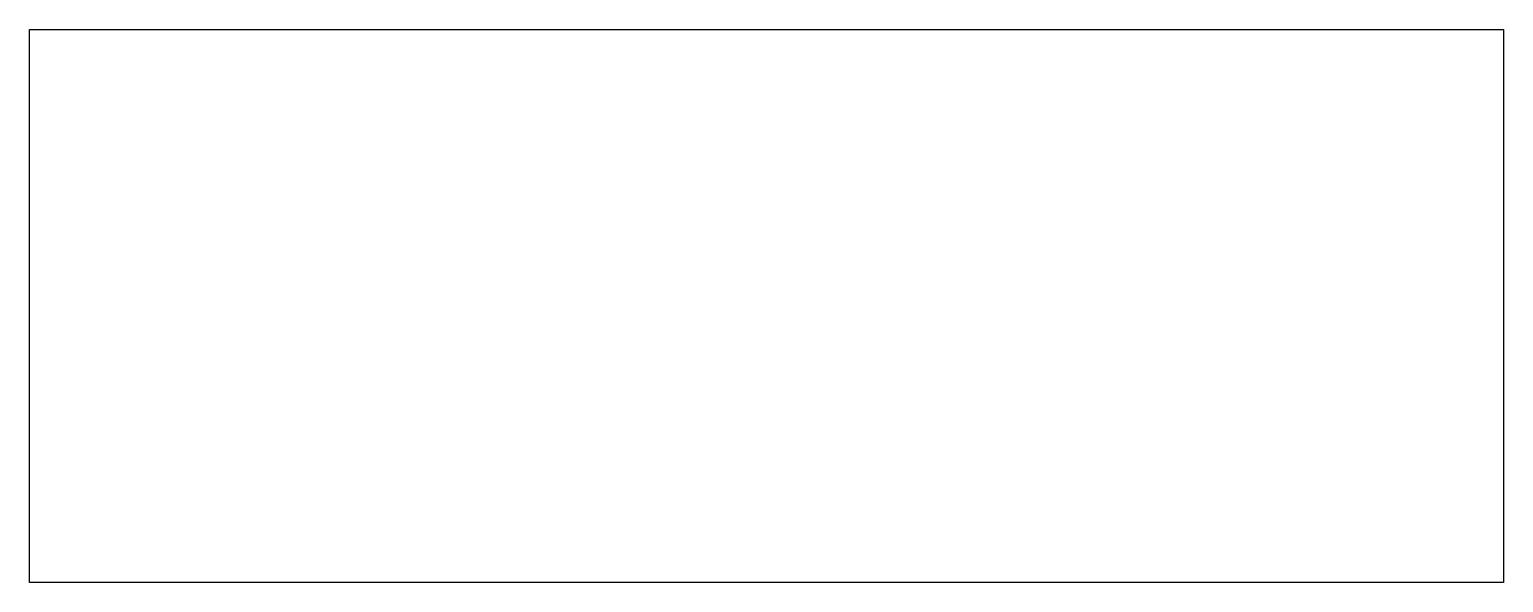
# Model space of a CAD drawing. Header units: millimetres. Extents: x 0 to 120, y 0 to 45.
import ezdxf

# ---------------------------------------------------------------- set-up
doc = ezdxf.new("R2010")
doc.units = ezdxf.units.MM

msp = doc.modelspace()

# ---------------------------------------------------------------- linework, layer by layer
msp.add_lwpolyline([(0, 45.08), (0, 45.08), (0, 45.08), (120, 45.08), (120, 0), (120, 0), (0, 0)], close=True)

doc.saveas('drawing.dxf')
